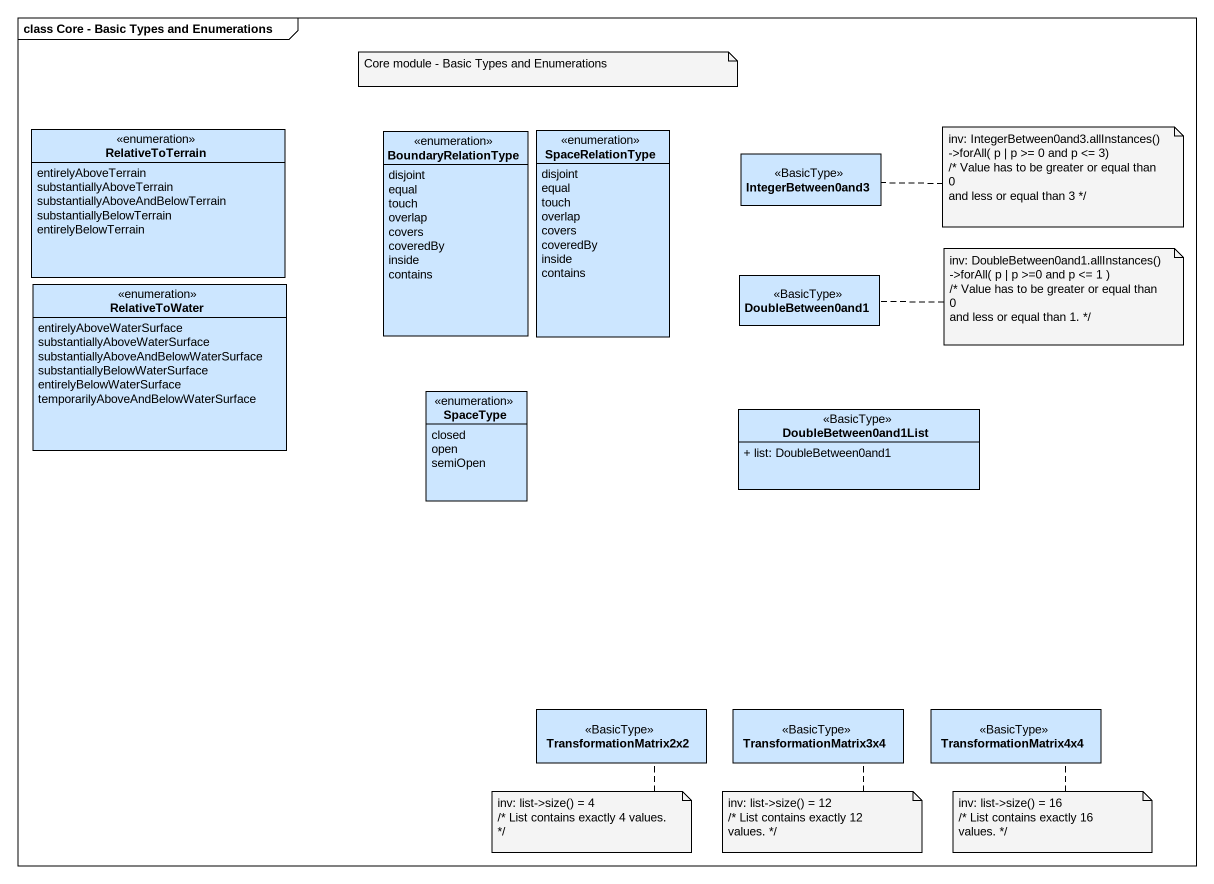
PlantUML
@startuml
mainframe class Core - Basic Types and Enumerations
hide circle
hide empty members
skinparam classAttributeIconSize 0
enum RelativeToTerrain #CCE6FF {
  entirelyAboveTerrain
  substantiallyAboveTerrain
  substantiallyAboveAndBelowTerrain
  substantiallyBelowTerrain
  entirelyBelowTerrain
}
enum BoundaryRelationType #CCE6FF {
  disjoint
  equal
  touch
  overlap
  covers
  coveredBy
  inside
  contains
}
enum SpaceRelationType #CCE6FF {
  disjoint
  equal
  touch
  overlap
  covers
  coveredBy
  inside
  contains
}
class IntegerBetween0and3 <<BasicType>> #CCE6FF
class DoubleBetween0and1 <<BasicType>> #CCE6FF
enum RelativeToWater #CCE6FF {
  entirelyAboveWaterSurface
  substantiallyAboveWaterSurface
  substantiallyAboveAndBelowWaterSurface
  substantiallyBelowWaterSurface
  entirelyBelowWaterSurface
  temporarilyAboveAndBelowWaterSurface
}
enum SpaceType #CCE6FF {
  closed
  open
  semiOpen
}
class DoubleBetween0and1List <<BasicType>> #CCE6FF {
  + list: DoubleBetween0and1
}
class TransformationMatrix2x2 <<BasicType>> #CCE6FF
class TransformationMatrix3x4 <<BasicType>> #CCE6FF
class TransformationMatrix4x4 <<BasicType>> #CCE6FF
note as N1
  Core module - Basic Types and Enumerations
end note
note right of IntegerBetween0and3
  inv: IntegerBetween0and3.allInstances()
  ->forAll( p | p >= 0 and p <= 3)
  /* Value has to be greater or equal than 0
  and less or equal than 3 */
end note
note right of DoubleBetween0and1
  inv: DoubleBetween0and1.allInstances()
  ->forAll( p | p >=0 and p <= 1 )
  /* Value has to be greater or equal than 0
  and less or equal than 1. */
end note
note bottom of TransformationMatrix2x2
  inv: list->size() = 4
  /* List contains exactly 4 values. */
end note
note bottom of TransformationMatrix3x4
  inv: list->size() = 12
  /* List contains exactly 12 values. */
end note
note bottom of TransformationMatrix4x4
  inv: list->size() = 16
  /* List contains exactly 16 values. */
end note
@enduml
